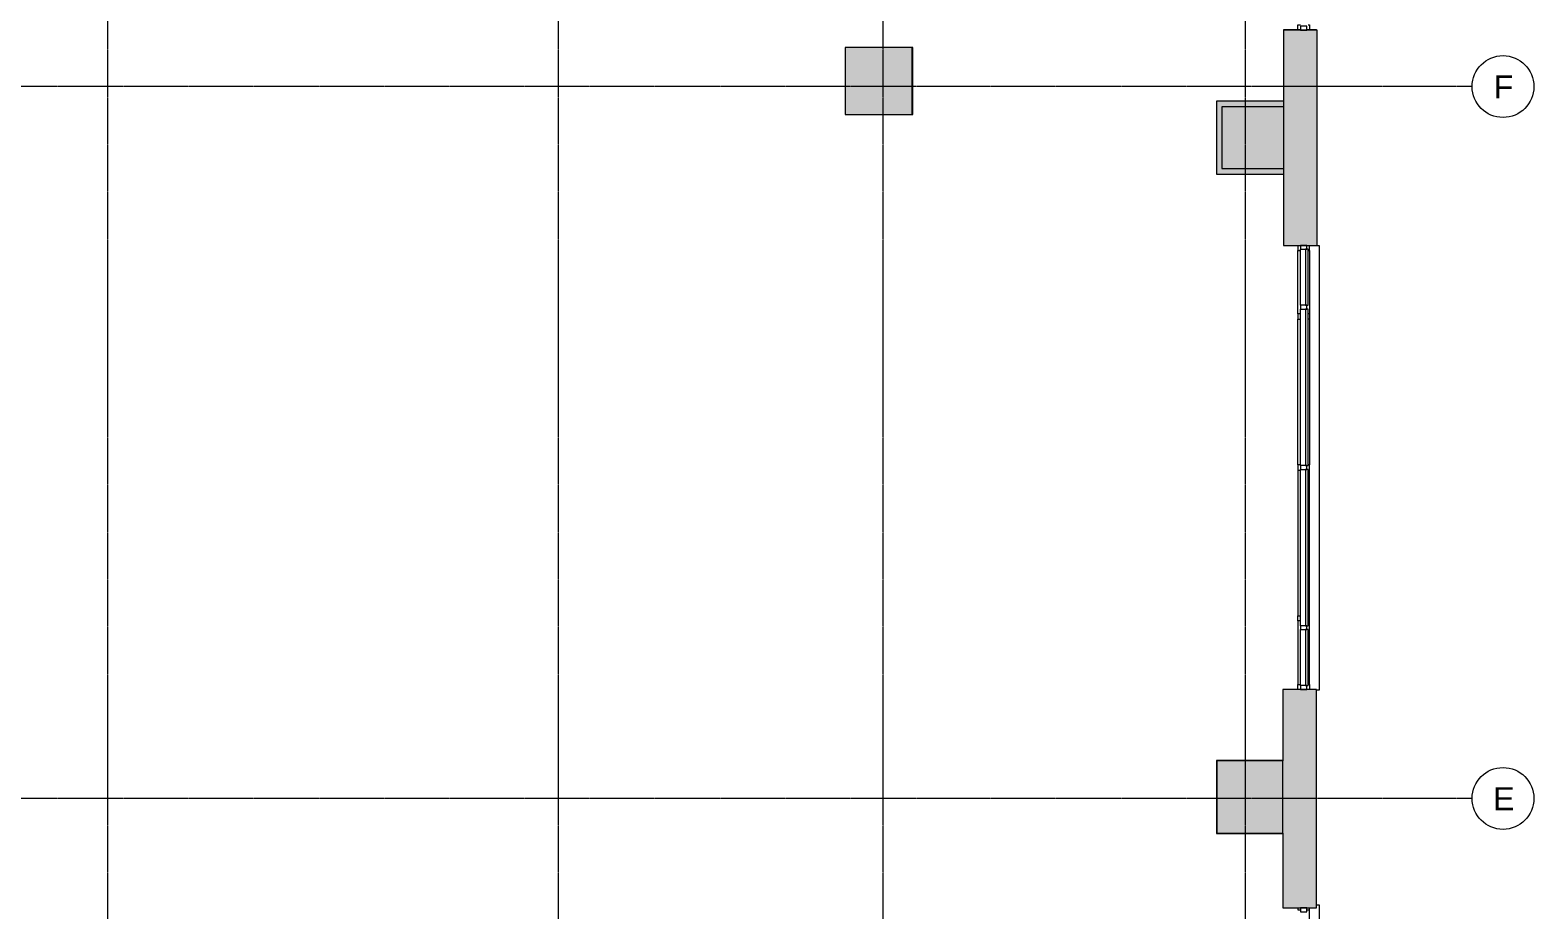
# Model space of a CAD drawing. Header units: inches. Extents: x 920 to 3559, y -583 to 5722.
# Drawn here: x 2958 to 3542, y 4797 to 5138 of the extents above; entities that cross this region are included whole.
import ezdxf

# ---------------------------------------------------------------- set-up
doc = ezdxf.new("R2010")
doc.units = ezdxf.units.IN
doc.header["$MEASUREMENT"] = 0
doc.linetypes.add('Grid Line 1_2_', pattern=[0.875, 0.5, -0.125, 0.125, -0.125])
for name, color, linetype, lineweight in [('1900 Duke Street_2nd Flr_LINKED_dwg', 8, 'Continuous', 9), ('A-COLS', 52, 'Continuous', 13), ('A-GLAZ-CURT', 52, 'Continuous', 9), ('A-GLAZ-CWMG', 51, 'Continuous', 9), ('A-WALL', 113, 'Continuous', 13), ('A-WALL-PATT', 111, 'Continuous', 13), ('AE-COLUMN', 7, 'Continuous', 9), ('AE-GLAZING', 7, 'Continuous', 9), ('AE-SILL', 7, 'Continuous', 9), ('AE-WALLS-PATT', 7, 'Continuous', 9), ('AE-WALLS-TENANT', 7, 'Continuous', 9), ('S-GRID', 1, 'Continuous', 9), ('S-GRID-IDEN', 1, 'Continuous', 9)]:
    doc.layers.add(name, color=color, linetype=linetype, lineweight=lineweight)
doc.styles.add('Swis721 Lt BT', font='swissl.ttf', dxfattribs={"height": 9})

# ---------------------------------------------------------------- blocks, each defined once
blk = doc.blocks.new('1900 Duke Street_2nd Flr_LINKED_dwg-5565117-FIRST FLOOR CONSTRUCTION')
at = {"layer": 'AE-WALLS-PATT'}
h = blk.add_hatch(color=256, dxfattribs=at)
h.paths.add_polyline_path([(2274.5, 703.69), (2274.5, 731.94), (2248.38, 731.94), (2248.38, 703.69), (2250.52, 703.69)], flags=0)
h.paths.add_polyline_path([(2283.5, 759.56), (2287.25, 759.56), (2287.25, 759.62), (2283.5, 759.62)], flags=0)
h.paths.add_polyline_path([(2274.5, 759.56), (2281, 759.56), (2281, 759.62), (2274.5, 759.62)], flags=0)
blk.add_hatch(color=256, dxfattribs=at).paths.add_polyline_path([(2130.5, 726.79), (2130.5, 752.81), (2104.36, 752.81), (2104.36, 752.75), (2130.25, 752.75), (2130.25, 726.79)], flags=0)
h = blk.add_hatch(color=256, dxfattribs=at)
h.paths.add_polyline_path([(2248.38, 447.69), (2274.25, 447.69), (2274.25, 447.83), (2248.5, 447.83), (2248.5, 475.83), (2274.25, 475.83), (2274.25, 475.94), (2248.38, 475.94), (2248.38, 447.83)], flags=0)
h.paths.add_polyline_path([(2274.5, 503.56), (2281, 503.56), (2281, 503.62), (2274.5, 503.62)], flags=0)
h.paths.add_polyline_path([(2287.25, 503.56), (2287.25, 503.62), (2283.5, 503.62), (2283.5, 503.56), (2287.22, 503.56)], flags=0)
at = {"layer": 'AE-COLUMN'}
blk.add_line((2274.5, 729.81), (2250.52, 729.81), dxfattribs=at)
at = {"layer": 'AE-COLUMN', "flags": 128}
for points in [[(2130.25, 726.79), (2130.5, 726.79), (2130.5, 752.81), (2104.36, 752.81), (2104.36, 752.75)], [(2250.52, 729.81), (2250.52, 705.81), (2274.5, 705.81)]]:
    blk.add_lwpolyline(points, dxfattribs=at)
at = {"layer": 'AE-GLAZING'}
for p, q in [((2280, 649.37), (2280, 674)), ((2280, 590.78), (2280, 647.37)), ((2280, 588.78), (2281, 588.78)), ((2284.5, 532.19), (2284.5, 588.78)), ((2280, 530.19), (2280, 505.56))]:
    blk.add_line(p, q, dxfattribs=at)
at = {"layer": 'AE-GLAZING', "flags": 128}
for points in [[(2280, 759.56), (2280, 761.56), (2281, 761.56)], [(2284, 761.56), (2284.5, 761.56), (2284.5, 759.56)], [(2280, 676), (2280, 674), (2281, 674)], [(2284, 674), (2284.5, 674), (2284.5, 676)], [(2284.5, 674), (2284.5, 649.37), (2284, 649.37)], [(2281, 649.37), (2280, 649.37), (2280, 647.37), (2281, 647.37)], [(2284.5, 649.37), (2284.5, 647.37), (2284, 647.37)], [(2284.5, 647.37), (2284.5, 590.78), (2284, 590.78)], [(2281, 590.78), (2280, 590.78), (2280, 588.78), (2280, 532.19)], [(2284, 588.78), (2284.5, 588.78), (2284.5, 590.78)], [(2281, 530.19), (2280, 530.19), (2280, 532.19), (2281, 532.19)], [(2284.5, 530.19), (2284.5, 532.19), (2284, 532.19)], [(2284.5, 505.56), (2284.5, 530.19), (2284, 530.19)], [(2280, 503.56), (2280, 505.56), (2281, 505.56)], [(2284, 505.56), (2284.5, 505.56), (2284.5, 503.56)], [(2280, 418.75), (2280, 418), (2281, 418)], [(2283.5, 418), (2284.5, 418), (2284.5, 418.75)], [(2284, 393.37), (2284.5, 393.37), (2284.5, 418)]]:
    blk.add_lwpolyline(points, dxfattribs=at)
at = {"layer": 'AE-SILL', "flags": 128}
for points in [[(2287.5, 676), (2288.25, 676), (2288.25, 503.25), (2287.25, 503.25)], [(2287.25, 420), (2288.25, 420), (2288.25, 247.25), (2287.25, 247.25)]]:
    blk.add_lwpolyline(points, dxfattribs=at)
at = {"layer": 'AE-WALLS-TENANT'}
for p, q in [((2248.38, 703.69), (2274.5, 703.69)), ((2248.38, 447.69), (2274.25, 447.69))]:
    blk.add_line(p, q, dxfattribs=at)
at = {"layer": 'AE-WALLS-TENANT', "flags": 128}
for points in [[(2281, 759.62), (2274.5, 759.62), (2274.5, 759.56)], [(2287.25, 759.56), (2287.25, 759.62), (2283.5, 759.62)], [(2274.5, 731.94), (2248.38, 731.94), (2248.38, 703.69)], [(2281, 503.62), (2274.5, 503.62), (2274.5, 503.56)], [(2287.25, 503.56), (2287.25, 503.62), (2283.5, 503.62)], [(2274.25, 475.94), (2248.38, 475.94), (2248.38, 447.69)]]:
    blk.add_lwpolyline(points, dxfattribs=at)
blk = doc.blocks.new('Rectangular Column - 26_x26_-6061194-FIRST FLOOR CONSTRUCTION')
at = {"layer": 'A-COLS', "lineweight": 9}
blk.add_hatch(color=7, dxfattribs=at).paths.add_polyline_path([(-12.89, -13), (13, -12.96), (13, 13), (-13, 13), (-13, -13)], flags=0)
at = {"layer": 'A-COLS', "color": 8, "lineweight": 20}
for p, q in [((13, 13), (-13, 13)), ((-13, 13), (-13, -13)), ((13, -13), (13, 13)), ((-13, -13), (13, -13))]:
    blk.add_line(p, q, dxfattribs=at)
blk = doc.blocks.new('Rectangular Mullion - 1_5_ x 2_5_ rectangular-6353520-FIRST FLOOR CONSTRUCTION')
at = {"layer": 'A-GLAZ-CWMG', "lineweight": 20}
for p, q in [((0, 1.25), (-1.5, 1.25)), ((-1.5, 1.25), (-1.5, -1.25)), ((0, -1.25), (0, 1.25)), ((-1.5, -1.25), (0, -1.25))]:
    blk.add_line(p, q, dxfattribs=at)
blk = doc.blocks.new('System Panel - Glazed-6353539-FIRST FLOOR CONSTRUCTION')
at = {"layer": 'A-GLAZ-CURT', "lineweight": 13}
for p, q in [((10.875, 1.75), (-10.875, 1.75)), ((-10.875, 1.75), (-10.875, 0.75)), ((-10.875, 0.75), (10.875, 0.75)), ((10.875, 0.75), (10.875, 1.75))]:
    blk.add_line(p, q, dxfattribs=at)
blk = doc.blocks.new('System Panel - Glazed-6353951-FIRST FLOOR CONSTRUCTION')
at = {"layer": 'A-GLAZ-CURT', "lineweight": 13}
for p, q in [((30.359375, 1.75), (-30.359375, 1.75)), ((-30.359375, 1.75), (-30.359375, 0.75)), ((-30.359375, 0.75), (30.359375, 0.75)), ((30.359375, 0.75), (30.359375, 1.75))]:
    blk.add_line(p, q, dxfattribs=at)
blk = doc.blocks.new('Rectangular Mullion - 1_5_ x 2_5_ rectangular-6353524-FIRST FLOOR CONSTRUCTION')
at = {"layer": 'A-GLAZ-CWMG', "lineweight": 20}
for p, q in [((-1.5, 1.25), (0, 1.25)), ((-1.5, -1.25), (-1.5, 1.25)), ((0, 1.25), (0, -1.25)), ((0, -1.25), (-1.5, -1.25))]:
    blk.add_line(p, q, dxfattribs=at)
blk = doc.blocks.new('Rectangular Mullion - 1_5_ x 2_5_ rectangular-6353949-FIRST FLOOR CONSTRUCTION')
at = {"layer": 'A-GLAZ-CWMG'}
blk.add_line((31379.55, 5225.34), (31379.55, 5286.06), dxfattribs=at)
blk = doc.blocks.new('Rectangular Mullion - 1_5_ x 2_5_ rectangular-6353533-FIRST FLOOR CONSTRUCTION')
at = {"layer": 'A-GLAZ-CWMG'}
blk.add_line((31379.55, 5139.87), (31379.55, 5161.62), dxfattribs=at)
blk = doc.blocks.new('Rectangular Mullion - 1_5_ x 2_5_ rectangular-6353534-FIRST FLOOR CONSTRUCTION')
at = {"layer": 'A-GLAZ-CWMG', "lineweight": 20}
for p, q in [((-0.75, 1.25), (0.75, 1.25)), ((-0.75, -1.25), (-0.75, 1.25)), ((0.75, 1.25), (0.75, -1.25)), ((0.75, -1.25), (-0.75, -1.25))]:
    blk.add_line(p, q, dxfattribs=at)
blk = doc.blocks.new('Grid - Grid Head - Circle-50561-FIRST FLOOR CONSTRUCTION')
at = {"layer": 'S-GRID-IDEN'}
blk.add_circle((0, 0), 0.125, dxfattribs=at)

msp = doc.modelspace()

# ---------------------------------------------------------------- hatches: boundary and pattern name
at = {"layer": 'A-WALL'}
msp.add_hatch(color=250, dxfattribs=at).paths.add_polyline_path([(3444.62, 4826.64), (3444.62, 4854.64), (3418.87, 4854.61), (3418.87, 4826.64), (3420.89, 4826.64)], flags=0)
at = {"layer": 'A-WALL-PATT', "lineweight": 9}
for points in [[(3457.87, 5098.44), (3457.87, 5138.37), (3444.87, 5138.37), (3444.89, 5098.44), (3457.62, 5098.44)], [(3453.62, 5054.81), (3457.87, 5054.81), (3457.87, 5098.44), (3444.87, 5098.44), (3444.87, 5054.81)], [(3444.87, 4834.44), (3457.62, 4834.44), (3457.59, 4882.37), (3444.62, 4882.37), (3444.62, 4834.44)], [(3457.62, 4797.56), (3457.62, 4834.44), (3444.62, 4834.44), (3444.62, 4797.56), (3453.62, 4797.56)]]:
    msp.add_hatch(color=7, dxfattribs=at).paths.add_polyline_path(points, flags=0)

# ---------------------------------------------------------------- linework, layer by layer
at = {"layer": 'A-WALL', "color": 8, "lineweight": 20}
for p, q in [((3457.87, 5138.37), (3444.87, 5138.37)), ((3444.87, 5138.37), (3444.87, 5054.81)), ((3457.87, 5054.81), (3457.87, 5138.37)), ((3444.87, 5054.81), (3457.87, 5054.81)), ((3444.62, 4882.37), (3444.62, 4854.64)), ((3457.62, 4882.37), (3444.62, 4882.37)), ((3457.62, 4797.56), (3457.62, 4882.37)), ((3418.87, 4854.64), (3418.87, 4826.64)), ((3444.62, 4854.64), (3418.87, 4854.64)), ((3418.87, 4826.64), (3444.62, 4826.64)), ((3444.62, 4826.64), (3444.62, 4797.56)), ((3444.62, 4797.56), (3457.62, 4797.56))]:
    msp.add_line(p, q, dxfattribs=at)
at = {"layer": 'A-WALL', "lineweight": 9}
for p, q in [((3444.62, 4834.44), (3444.62, 4854.64)), ((3444.62, 4826.64), (3444.62, 4834.44))]:
    msp.add_line(p, q, dxfattribs=at)
at = {"layer": 'S-GRID', "linetype": 'Grid Line 1_2_'}
for p, q in [((2988.18, 4277.77), (2988.18, 5698.13)), ((3163.18, 4277.77), (3163.18, 5698.13)), ((3289.31, 4277.77), (3289.31, 5698.13)), ((3430.06, 4277.77), (3430.06, 5698.13)), ((3518.09, 5116.45), (1847.48, 5116.45)), ((3518.09, 4840.08), (1847.48, 4840.08))]:
    msp.add_line(p, q, dxfattribs=at)

# ---------------------------------------------------------------- block references
at = {"layer": '1900 Duke Street_2nd Flr_LINKED_dwg', "color": 7}
msp.add_blockref('1900 Duke Street_2nd Flr_LINKED_dwg-5565117-FIRST FLOOR CONSTRUCTION', (1170.37, 4378.81), dxfattribs=at)
at = {"layer": 'A-COLS', "lineweight": 9}
msp.add_blockref('Rectangular Column - 26_x26_-6061194-FIRST FLOOR CONSTRUCTION', (3287.62, 5118.56), dxfattribs=at)
at = {"layer": 'A-GLAZ-CURT', "rotation": 270}
for name, p in [('System Panel - Glazed-6353539-FIRST FLOOR CONSTRUCTION', (3452.62, 5042.44)), ('System Panel - Glazed-6353951-FIRST FLOOR CONSTRUCTION', (3452.62, 4999.7)), ('System Panel - Glazed-6353951-FIRST FLOOR CONSTRUCTION', (3452.62, 4937.48)), ('System Panel - Glazed-6353539-FIRST FLOOR CONSTRUCTION', (3452.62, 4894.75))]:
    msp.add_blockref(name, p, dxfattribs=at)
at = {"layer": 'A-GLAZ-CWMG', "extrusion": (0, 0, -1), "rotation": 270}
for name, p in [('Rectangular Mullion - 1_5_ x 2_5_ rectangular-6353524-FIRST FLOOR CONSTRUCTION', (-3452.62, 5138.37)), ('Rectangular Mullion - 1_5_ x 2_5_ rectangular-6353534-FIRST FLOOR CONSTRUCTION', (-3452.62, 5030.81)), ('Rectangular Mullion - 1_5_ x 2_5_ rectangular-6353534-FIRST FLOOR CONSTRUCTION', (-3452.62, 4968.59)), ('Rectangular Mullion - 1_5_ x 2_5_ rectangular-6353534-FIRST FLOOR CONSTRUCTION', (-3452.62, 4906.37)), ('Rectangular Mullion - 1_5_ x 2_5_ rectangular-6353524-FIRST FLOOR CONSTRUCTION', (-3452.62, 4882.37))]:
    msp.add_blockref(name, p, dxfattribs=at)
at = {"layer": 'A-GLAZ-CWMG', "rotation": 90}
for p in [(3452.62, 5054.81), (3452.62, 4797.56)]:
    msp.add_blockref('Rectangular Mullion - 1_5_ x 2_5_ rectangular-6353520-FIRST FLOOR CONSTRUCTION', p, dxfattribs=at)
at = {"layer": 'A-GLAZ-CWMG'}
for name, p in [('Rectangular Mullion - 1_5_ x 2_5_ rectangular-6353533-FIRST FLOOR CONSTRUCTION', (-27928.18, -108.31)), ('Rectangular Mullion - 1_5_ x 2_5_ rectangular-6353949-FIRST FLOOR CONSTRUCTION', (-27928.18, -256)), ('Rectangular Mullion - 1_5_ x 2_5_ rectangular-6353949-FIRST FLOOR CONSTRUCTION', (-27928.18, -318.22)), ('Rectangular Mullion - 1_5_ x 2_5_ rectangular-6353533-FIRST FLOOR CONSTRUCTION', (-27928.18, -256))]:
    msp.add_blockref(name, p, dxfattribs=at)
at = {"layer": 'S-GRID-IDEN', "xscale": 95.99999999999994, "yscale": 95.99999999999994, "zscale": 95.99999999999994, "rotation": 89.99999999999982}
for p in [(3530.09, 5116.45), (3530.09, 4840.08)]:
    msp.add_blockref('Grid - Grid Head - Circle-50561-FIRST FLOOR CONSTRUCTION', p, dxfattribs=at)

# ---------------------------------------------------------------- texts
at = {"layer": 'S-GRID-IDEN', "char_height": 9, "attachment_point": 1, "style": 'Swis721 Lt BT'}
for s, insert, width in [('F', (3526.43, 5120.83), 8.787), ('E', (3526.18, 4844.46), 9.393)]:
    msp.add_mtext(s, dxfattribs=dict(at, insert=insert, width=width))

doc.saveas('drawing.dxf')
